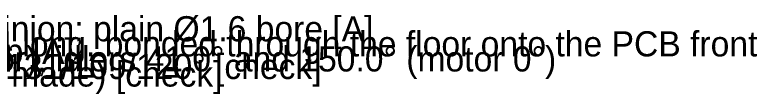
# Model space of a CAD drawing. Header units: millimetres. Extents: x -7 to 110, y -22 to 35.
# Drawn here: x 68.54 to 109.85, y 29.89 to 34.31 of the extents above; entities that cross this region are included whole.
import ezdxf

# ---------------------------------------------------------------- set-up
doc = ezdxf.new("R2010")
doc.units = ezdxf.units.MM
doc.layers.add('TEXT', color=7, linetype='CONTINUOUS')

msp = doc.modelspace()

# ---------------------------------------------------------------- texts
at = {"layer": 'TEXT'}
for s, p in [('Idler pinion ×2: 14T m 0.5 20° involute, identical teeth/hub to the encoder pinion; plain Ø1.6 bore [A]', (5.99779, 32.83426)), ('Pin ×2: Ø1.5 ground steel [A] (Ed: Ø1.5 tried; ~11 MPa/N bending, OK), 5.4 long, bonded through the floor onto the PCB front', (5.99779, 31.99426)), ('Head Ø3.5 × 0.5 [A] keeps the pinion on (0.1 axial run); or a pressed-on cap [A]', (5.99779, 31.57426)), ('3 × 14T pinions in the 78T ring at r 16.0: encoder 270.0° (90° from the motor), idlers 41.0° and 150.0° (motor 0°)', (5.99779, 31.15426)), ('Idlers NOT at 120°: 41.0° (min 40.73° to clear the motor) and 150.0°; gaps 131/109/120° [check]', (5.99779, 30.73426)), ('Idler pins engage only 1.7 in the cradle floor (option: NPTH in the PCB, not made) [check]', (5.99779, 30.31426))]:
    msp.add_text(s, height=1.4, dxfattribs=at).set_placement(p)

doc.saveas('drawing.dxf')
